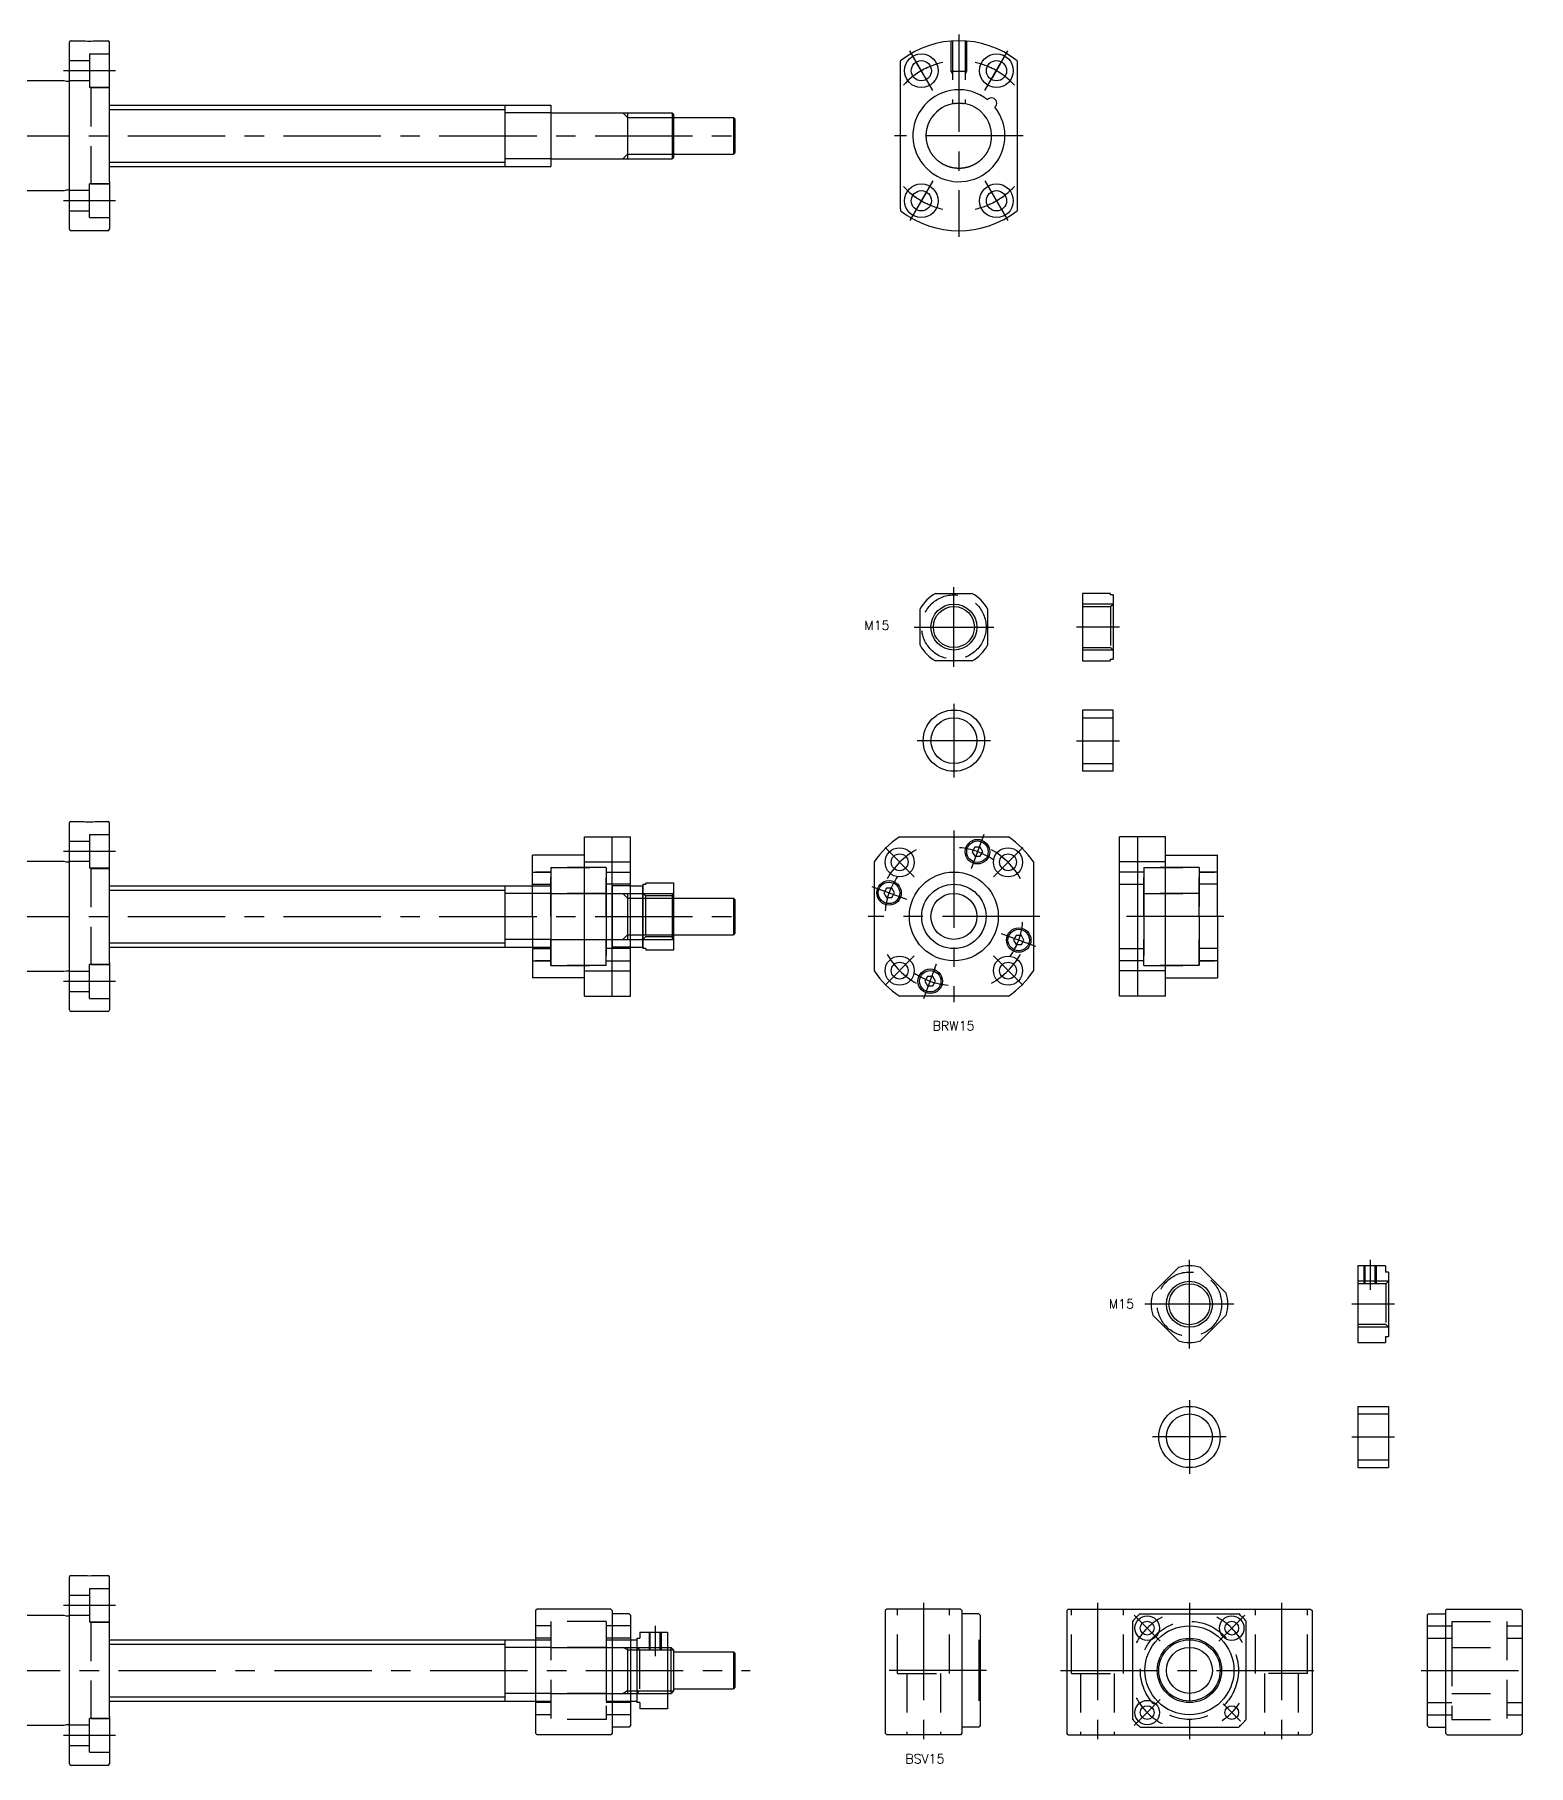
# Model space of a CAD drawing. Extents: x -105 to 834, y -45 to 534.
# Drawn here: x 346 to 834, y -31 to 534 of the extents above; entities that cross this region are included whole.
import ezdxf

# ---------------------------------------------------------------- set-up
doc = ezdxf.new("R2010")
doc.units = 0
doc.linetypes.add('CENTER', pattern=[50.8, 31.75, -6.35, 6.35, -6.35])
doc.linetypes.add('DASHED', pattern=[19.05, 12.7, -6.35])
doc.layers.get('0').update_dxf_attribs({"linetype": 'CONTINUOUS'})
doc.layers.add('CENTER', color=1, linetype='CENTER')
doc.styles.get("Standard").update_dxf_attribs({"font": 'txt.shx', "height": 3, "bigfont": 'bigfont.shx'})

# ---------------------------------------------------------------- blocks, each defined once
blk = doc.blocks.new('*U13')
at = {"color": 7, "linetype": 'CONTINUOUS'}
blk.add_text('BRW15', height=3, dxfattribs=at).set_placement((639.38, 208.85))
blk = doc.blocks.new('*U14')
at = {"color": 7, "linetype": 'CONTINUOUS'}
blk.add_text('M15', height=3, dxfattribs=at).set_placement((617.05, 339.52))
blk = doc.blocks.new('*U15')
at = {"color": 7, "linetype": 'CONTINUOUS'}
blk.add_text('M15', height=3, dxfattribs=at).set_placement((696.81, 118.1))
blk = doc.blocks.new('*U16')
at = {"color": 7, "linetype": 'CONTINUOUS'}
blk.add_text('BSV15', height=3, dxfattribs=at).set_placement((630.47, -30.35))

msp = doc.modelspace()

# ---------------------------------------------------------------- linework, layer by layer
at = {"color": 7, "linetype": 'CONTINUOUS'}
for p, q in [((357.88, 520.37), (357.88, 531.26)), ((358.38, 531.76), (361.88, 531.76)), ((366.88, 531.76), (370.38, 531.76)), ((370.88, 485.76), (370.88, 531.26)), ((628.93, 524.62), (628.93, 525.25)), ((666.93, 525.25), (666.93, 524.62)), ((357.88, 482.96), (357.88, 520.37)), ((628.93, 476.9), (628.93, 524.62)), ((666.93, 524.62), (666.93, 476.9)), ((312.68, 518.76), (355.98, 518.76)), ((355.98, 518.76), (356.73, 518.56)), ((356.73, 518.56), (357.88, 518.56)), ((370.88, 510.76), (499.88, 510.76)), ((499.88, 510.76), (514.88, 510.76)), ((499.88, 510.76), (499.88, 490.76)), ((514.88, 510.76), (514.88, 490.76)), ((514.88, 508.26), (500.08, 508.26)), ((514.88, 508.26), (554.38, 508.26)), ((539.88, 508.26), (539.88, 493.26)), ((554.38, 508.26), (554.38, 493.26)), ((554.38, 508.26), (554.88, 507.76)), ((554.88, 507.76), (554.88, 493.76)), ((554.88, 506.76), (574.38, 506.76)), ((574.38, 506.76), (574.38, 494.76)), ((574.38, 506.76), (574.88, 506.26)), ((574.88, 506.26), (574.88, 495.26)), ((514.88, 493.26), (500.08, 493.26)), ((514.88, 493.26), (554.38, 493.26)), ((543.63, 494.76), (543.63, 494.76)), ((547.38, 494.76), (547.38, 494.76)), ((554.88, 493.76), (554.38, 493.26)), ((554.88, 494.76), (574.38, 494.76)), ((574.88, 495.26), (574.38, 494.76)), ((370.88, 490.76), (499.88, 490.76)), ((370.88, 485.76), (370.88, 470.26)), ((499.88, 490.76), (514.88, 490.76)), ((355.98, 482.76), (312.68, 482.76)), ((356.73, 482.96), (355.98, 482.76)), ((357.88, 482.96), (356.73, 482.96)), ((357.88, 470.26), (357.88, 482.96)), ((628.93, 476.9), (628.93, 476.26)), ((666.93, 476.9), (666.93, 476.26)), ((370.38, 469.76), (358.38, 469.76)), ((640.35, 351.44), (652.22, 351.44)), ((697.29, 351.44), (688.29, 351.44)), ((688.29, 351.44), (688.29, 329.44)), ((697.29, 351.44), (697.29, 350.94)), ((698.29, 350.94), (697.29, 350.94)), ((698.29, 350.94), (698.29, 329.94)), ((635.29, 334.5), (635.29, 346.37)), ((657.29, 346.37), (657.29, 334.5)), ((652.22, 329.44), (640.35, 329.44)), ((646.29, 329.44), (646.29, 329.44)), ((649.26, 329.44), (649.26, 329.44)), ((688.29, 329.44), (697.29, 329.44)), ((697.29, 329.94), (697.29, 329.44)), ((697.29, 329.94), (698.29, 329.94)), ((688.29, 313.37), (688.29, 293.37)), ((698.29, 313.37), (688.29, 313.37)), ((698.29, 293.37), (698.29, 313.37)), ((698.29, 293.37), (688.29, 293.37)), ((358.38, 277.01), (361.88, 277.01)), ((366.88, 277.01), (370.38, 277.01)), ((357.88, 265.62), (357.88, 276.51)), ((370.88, 231.01), (370.88, 276.51)), ((525.88, 220.01), (525.88, 272.01)), ((525.88, 272.01), (540.88, 272.01)), ((534.88, 220.01), (534.88, 272.01)), ((540.88, 220.01), (540.88, 272.01)), ((628.5, 272.01), (664.07, 272.01)), ((700.29, 220.01), (700.29, 272.01)), ((715.29, 272.01), (700.29, 272.01)), ((706.29, 220.01), (706.29, 272.01)), ((715.29, 220.01), (715.29, 272.01)), ((357.88, 228.21), (357.88, 265.62)), ((508.88, 246.01), (508.88, 266.01)), ((525.88, 266.01), (508.88, 266.01)), ((715.29, 266.01), (732.29, 266.01)), ((732.29, 246.01), (732.29, 266.01)), ((312.68, 264.01), (355.98, 264.01)), ((355.98, 264.01), (356.73, 263.81)), ((356.73, 263.81), (357.88, 263.81)), ((525.88, 263.79), (540.88, 263.79)), ((620.29, 263.79), (620.29, 228.23)), ((672.29, 263.79), (672.29, 228.23)), ((715.29, 263.79), (700.29, 263.79)), ((370.88, 256.01), (499.88, 256.01)), ((499.88, 256.01), (499.88, 236.01)), ((499.88, 256.01), (508.88, 256.01)), ((508.88, 256.01), (514.88, 256.01)), ((514.88, 256.01), (514.88, 236.01)), ((534.88, 256.01), (534.88, 236.01)), ((540.88, 256.01), (534.88, 256.01)), ((540.88, 256.01), (544.88, 256.01)), ((544.88, 256.51), (544.88, 235.51)), ((544.88, 256.51), (545.88, 256.51)), ((544.88, 236.01), (544.88, 256.01)), ((545.88, 257.01), (554.88, 257.01)), ((545.88, 257.01), (545.88, 256.51)), ((554.88, 257.01), (554.88, 235.01)), ((514.88, 253.51), (500.08, 253.51)), ((514.88, 253.51), (554.38, 253.51)), ((539.88, 253.51), (539.88, 238.51)), ((554.88, 252.7), (545.75, 252.7)), ((554.38, 253.51), (554.38, 238.51)), ((554.38, 253.51), (554.88, 253.01)), ((554.88, 253.01), (554.88, 239.01)), ((554.88, 252.01), (574.38, 252.01)), ((574.38, 252.01), (574.38, 240.01)), ((574.38, 252.01), (574.88, 251.51)), ((574.88, 251.51), (574.88, 240.51)), ((508.88, 246.01), (508.88, 226.01)), ((732.29, 246.01), (732.29, 226.01)), ((514.88, 238.51), (500.08, 238.51)), ((514.88, 238.51), (554.38, 238.51)), ((543.63, 240.01), (543.63, 240.01)), ((554.88, 239.32), (545.75, 239.32)), ((547.38, 240.01), (547.38, 240.01)), ((554.88, 239.01), (554.38, 238.51)), ((554.88, 240.01), (574.38, 240.01)), ((574.88, 240.51), (574.38, 240.01)), ((370.88, 236.01), (499.88, 236.01)), ((499.88, 236.01), (508.88, 236.01)), ((508.88, 236.01), (514.88, 236.01)), ((540.88, 236.01), (534.88, 236.01)), ((540.88, 236.01), (544.88, 236.01)), ((545.88, 235.51), (544.88, 235.51)), ((545.88, 235.51), (545.88, 235.01)), ((554.88, 235.01), (545.88, 235.01)), ((355.98, 228.01), (312.68, 228.01)), ((356.73, 228.21), (355.98, 228.01)), ((357.88, 228.21), (356.73, 228.21)), ((357.88, 215.51), (357.88, 228.21)), ((370.88, 231.01), (370.88, 215.51)), ((525.88, 226.01), (508.88, 226.01)), ((525.88, 228.23), (540.88, 228.23)), ((715.29, 228.23), (700.29, 228.23)), ((715.29, 226.01), (732.29, 226.01)), ((370.38, 215.01), (358.38, 215.01)), ((525.88, 220.01), (540.88, 220.01)), ((664.07, 220.01), (628.5, 220.01)), ((715.29, 220.01), (700.29, 220.01)), ((719.54, 131.47), (711.15, 123.07)), ((735.1, 123.07), (726.7, 131.47)), ((778.04, 131.99), (778.04, 106.99)), ((787.04, 131.99), (778.04, 131.99)), ((787.04, 131.99), (787.04, 129.99)), ((788.04, 129.99), (787.04, 129.99)), ((788.04, 129.99), (788.04, 108.99)), ((711.15, 115.91), (719.54, 107.52)), ((726.7, 107.52), (735.1, 115.91)), ((728.8, 109.62), (728.8, 109.62)), ((730.9, 111.72), (730.9, 111.72)), ((787.04, 108.99), (788.04, 108.99)), ((787.04, 108.99), (787.04, 106.99)), ((778.04, 106.99), (787.04, 106.99)), ((778.04, 86.16), (778.04, 66.16)), ((778.04, 86.16), (788.04, 86.16)), ((788.04, 86.16), (788.04, 66.16)), ((778.04, 66.16), (788.04, 66.16)), ((357.88, 19.61), (357.88, 30.5)), ((358.38, 31), (361.88, 31)), ((366.88, 31), (370.38, 31)), ((370.88, -15), (370.88, 30.5)), ((312.68, 18), (355.98, 18)), ((355.98, 18), (356.73, 17.8)), ((356.73, 17.8), (357.88, 17.8)), ((357.88, -17.8), (357.88, 19.61)), ((510.38, 20), (509.88, 19.5)), ((509.88, 19.5), (509.88, -20.5)), ((534.38, 20), (510.38, 20)), ((534.38, 20), (534.88, 19.5)), ((534.88, 19.5), (534.88, -20.5)), ((540.38, 18.5), (534.88, 18.5)), ((540.38, 18.5), (540.88, 18)), ((540.88, 18), (540.88, -18)), ((624.4, 20), (623.9, 19.5)), ((623.9, 19.5), (623.9, -20.5)), ((648.4, 20), (624.4, 20)), ((648.4, 20), (648.9, 19.5)), ((648.9, 19.5), (648.9, -20.5)), ((654.4, 18.5), (648.9, 18.5)), ((654.4, 18.5), (654.9, 18)), ((654.9, 18), (654.9, -18)), ((683.62, 20), (683.12, 19.5)), ((683.12, 19.5), (683.12, -20.5)), ((683.62, 20), (762.62, 20)), ((707.06, 18.5), (739.19, 18.5)), ((762.62, 20), (763.12, 19.5)), ((763.12, 19.5), (763.12, -20.5)), ((801.15, 18.5), (800.65, 18)), ((800.65, 18), (800.65, -18)), ((801.15, 18.5), (806.65, 18.5)), ((807.15, 20), (806.65, 19.5)), ((806.65, 19.5), (806.65, -20.5)), ((807.15, 20), (831.15, 20)), ((831.15, 20), (831.65, 19.5)), ((831.65, 19.5), (831.65, -20.5)), ((543.88, 12.5), (552.88, 12.5)), ((543.88, 12.5), (543.88, 10.5)), ((552.88, 12.5), (552.88, -12.5)), ((704.62, -16.06), (704.62, 16.06)), ((741.62, -16.06), (741.62, 16.06)), ((370.88, 10), (499.88, 10)), ((499.88, 10), (509.88, 10)), ((499.88, 10), (499.88, -10)), ((514.88, 7.5), (500.08, 7.5)), ((509.88, 10), (514.88, 10)), ((514.88, 7.5), (552.88, 7.5)), ((532.88, 10), (532.88, -10)), ((532.88, 10), (540.88, 10)), ((539.88, 7.5), (539.88, -7.5)), ((540.88, 10), (542.88, 10)), ((542.88, 10.5), (542.88, -10.5)), ((542.88, 10.5), (543.88, 10.5)), ((542.88, 10), (542.88, -10)), ((552.88, 7.5), (554.07, 7.5)), ((554.88, 6.69), (554.07, 7.5)), ((554.07, -7.5), (554.07, 7.5)), ((554.88, 6.69), (554.88, -6.69)), ((554.88, 6), (574.38, 6)), ((574.38, 6), (574.38, -6)), ((574.38, 6), (574.88, 5.5)), ((654.45, 10.02), (654.45, -9.98)), ((574.88, 5.5), (574.88, -5.5)), ((574.88, -5.5), (574.38, -6)), ((370.88, -10), (499.88, -10)), ((499.88, -10), (509.88, -10)), ((514.88, -7.5), (500.08, -7.5)), ((509.88, -10), (514.88, -10)), ((514.88, -7.5), (552.88, -7.5)), ((532.88, -10), (540.88, -10)), ((540.88, -10), (542.88, -10)), ((543.88, -10.5), (542.88, -10.5)), ((543.88, -10.5), (543.88, -12.5)), ((552.88, -7.5), (554.07, -7.5)), ((554.88, -6.69), (554.07, -7.5)), ((554.88, -6), (574.38, -6)), ((370.88, -15), (370.88, -30.5)), ((552.88, -12.5), (543.88, -12.5)), ((355.98, -18), (312.68, -18)), ((356.73, -17.8), (355.98, -18)), ((357.88, -17.8), (356.73, -17.8)), ((357.88, -30.5), (357.88, -17.8)), ((509.88, -20.5), (510.38, -21)), ((534.38, -21), (510.38, -21)), ((534.88, -20.5), (534.38, -21)), ((540.38, -18.5), (534.88, -18.5)), ((540.88, -18), (540.38, -18.5)), ((623.9, -20.5), (624.4, -21)), ((648.4, -21), (624.4, -21)), ((648.9, -20.5), (648.4, -21)), ((654.4, -18.5), (648.9, -18.5)), ((654.9, -18), (654.4, -18.5)), ((683.62, -21), (683.12, -20.5)), ((683.62, -21), (762.62, -21)), ((707.06, -18.5), (739.19, -18.5)), ((763.12, -20.5), (762.62, -21)), ((800.65, -18), (801.15, -18.5)), ((801.15, -18.5), (806.65, -18.5)), ((806.65, -20.5), (807.15, -21)), ((807.15, -21), (831.15, -21)), ((831.65, -20.5), (831.15, -21)), ((370.38, -31), (358.38, -31))]:
    msp.add_line(p, q, dxfattribs=at)
at = {"color": 3, "linetype": 'DASHED'}
for p, q in [((645.43, 521.76), (645.43, 531.66)), ((645.87, 531.69), (645.87, 511.21)), ((650, 531.69), (650, 511.21)), ((650.43, 531.66), (650.43, 521.76)), ((357.88, 525.28), (364.38, 525.28)), ((364.38, 527.48), (370.88, 527.48)), ((364.38, 527.48), (364.38, 516.48)), ((650.43, 521.76), (645.43, 521.76)), ((645.43, 521.76), (645.87, 521.01)), ((650.43, 521.76), (650, 521.01)), ((364.38, 518.68), (357.88, 518.68)), ((370.88, 516.48), (364.38, 516.48)), ((364.88, 516.46), (370.88, 516.46)), ((364.88, 516.46), (364.88, 485.06)), ((364.38, 482.84), (357.88, 482.84)), ((364.38, 474.04), (364.38, 485.04)), ((370.88, 485.04), (364.38, 485.04)), ((364.88, 485.06), (370.88, 485.06)), ((357.88, 476.24), (364.38, 476.24)), ((364.38, 474.04), (370.88, 474.04)), ((698.29, 347.94), (688.29, 347.94)), ((688.29, 347.12), (697.42, 347.12)), ((697.42, 347.12), (698.29, 347.94)), ((697.42, 347.12), (697.42, 333.75)), ((688.29, 333.75), (697.42, 333.75)), ((697.42, 333.75), (698.29, 332.94)), ((698.29, 332.94), (688.29, 332.94)), ((688.29, 310.87), (698.29, 310.87)), ((688.29, 295.87), (698.29, 295.87)), ((364.38, 272.73), (364.38, 261.73)), ((364.38, 272.73), (370.88, 272.73)), ((357.88, 270.53), (364.38, 270.53)), ((364.38, 263.93), (357.88, 263.93)), ((370.88, 261.73), (364.38, 261.73)), ((364.88, 261.71), (364.88, 230.31)), ((364.88, 261.71), (370.88, 261.71)), ((508.88, 260.51), (514.88, 260.51)), ((514.88, 260.51), (509.88, 260.51)), ((514.88, 260.51), (509.88, 260.51)), ((514.88, 260.51), (509.88, 260.51)), ((514.88, 262.01), (514.88, 230.01)), ((514.88, 262.01), (532.88, 262.01)), ((532.88, 262.01), (514.88, 262.01)), ((514.88, 246.01), (514.88, 262.01)), ((514.88, 262.01), (514.88, 253.51)), ((532.88, 246.01), (532.88, 262.01)), ((532.88, 262.01), (532.88, 253.51)), ((532.88, 260.51), (540.88, 260.51)), ((532.88, 260.51), (537.88, 260.51)), ((532.88, 260.51), (537.88, 260.51)), ((532.88, 260.51), (537.88, 260.51)), ((708.29, 260.51), (700.29, 260.51)), ((708.29, 260.51), (703.29, 260.51)), ((708.29, 260.51), (703.29, 260.51)), ((708.29, 260.51), (703.29, 260.51)), ((708.29, 246.01), (708.29, 262.01)), ((708.29, 262.01), (708.29, 253.51)), ((726.29, 262.01), (708.29, 262.01)), ((708.29, 262.01), (726.29, 262.01)), ((726.29, 246.01), (726.29, 262.01)), ((726.29, 262.01), (726.29, 230.01)), ((726.29, 262.01), (726.29, 253.51)), ((732.29, 260.51), (726.29, 260.51)), ((726.29, 260.51), (731.29, 260.51)), ((726.29, 260.51), (731.29, 260.51)), ((726.29, 260.51), (731.29, 260.51)), ((508.88, 256.51), (514.88, 256.51)), ((540.88, 256.51), (532.88, 256.51)), ((700.29, 256.51), (708.29, 256.51)), ((732.29, 256.51), (726.29, 256.51)), ((514.88, 253.51), (532.88, 253.51)), ((532.88, 253.51), (514.88, 253.51)), ((532.88, 253.51), (532.88, 238.51)), ((534.88, 253.51), (544.88, 253.51)), ((544.88, 253.51), (554.88, 253.51)), ((545.75, 252.7), (544.88, 253.51)), ((545.75, 252.7), (545.75, 239.32)), ((726.29, 253.51), (708.29, 253.51)), ((708.29, 253.51), (726.29, 253.51)), ((708.29, 253.51), (708.29, 238.51)), ((514.88, 246.01), (514.88, 230.01)), ((532.88, 246.01), (532.88, 230.01)), ((708.29, 246.01), (708.29, 230.01)), ((726.29, 246.01), (726.29, 230.01)), ((514.88, 230.01), (514.88, 238.51)), ((532.88, 230.01), (532.88, 238.51)), ((534.88, 238.51), (544.88, 238.51)), ((545.75, 239.32), (544.88, 238.51)), ((544.88, 238.51), (554.88, 238.51)), ((708.29, 230.01), (708.29, 238.51)), ((726.29, 230.01), (726.29, 238.51)), ((508.88, 235.51), (514.88, 235.51)), ((540.88, 235.51), (532.88, 235.51)), ((700.29, 235.51), (708.29, 235.51)), ((732.29, 235.51), (726.29, 235.51)), ((364.38, 228.09), (357.88, 228.09)), ((364.38, 219.29), (364.38, 230.29)), ((370.88, 230.29), (364.38, 230.29)), ((364.88, 230.31), (370.88, 230.31)), ((508.88, 231.51), (514.88, 231.51)), ((514.88, 231.51), (509.88, 231.51)), ((514.88, 230.01), (532.88, 230.01)), ((532.88, 230.01), (514.88, 230.01)), ((532.88, 231.51), (540.88, 231.51)), ((532.88, 231.51), (537.88, 231.51)), ((708.29, 231.51), (700.29, 231.51)), ((708.29, 231.51), (703.29, 231.51)), ((726.29, 230.01), (708.29, 230.01)), ((708.29, 230.01), (726.29, 230.01)), ((732.29, 231.51), (726.29, 231.51)), ((726.29, 231.51), (731.29, 231.51)), ((357.88, 221.49), (364.38, 221.49)), ((364.38, 219.29), (370.88, 219.29)), ((780.04, 131.99), (780.04, 126.18)), ((780.42, 126.18), (780.42, 131.99)), ((783.66, 126.18), (783.66, 131.99)), ((784.04, 131.99), (784.04, 126.18)), ((788.04, 126.99), (778.04, 126.99)), ((787.17, 126.18), (778.04, 126.18)), ((787.17, 126.18), (788.04, 126.99)), ((787.17, 126.18), (787.17, 112.81)), ((787.17, 112.81), (778.04, 112.81)), ((788.04, 111.99), (778.04, 111.99)), ((788.04, 111.99), (787.17, 112.81)), ((778.04, 83.66), (788.04, 83.66)), ((778.04, 68.66), (788.04, 68.66)), ((357.88, 24.52), (364.38, 24.52)), ((364.38, 26.72), (364.38, 15.72)), ((364.38, 26.72), (370.88, 26.72)), ((364.38, 17.92), (357.88, 17.92)), ((627.9, -1), (627.9, 20)), ((644.9, -1), (644.9, 20)), ((684.62, -1), (684.62, 20)), ((701.62, -1), (701.62, 20)), ((744.62, -1), (744.62, 20)), ((761.62, -1), (761.62, 20)), ((370.88, 15.72), (364.38, 15.72)), ((364.88, 15.7), (364.88, -15.7)), ((364.88, 15.7), (370.88, 15.7)), ((514.88, 14.5), (509.88, 14.5)), ((532.88, 16), (514.88, 16)), ((514.88, 16), (514.88, -16)), ((514.88, 16), (514.88, -16)), ((532.88, 16), (532.88, 7.5)), ((540.88, 14.5), (532.88, 14.5)), ((546.88, 12.5), (546.88, 6.69)), ((547.26, 6.69), (547.26, 12.5)), ((550.51, 6.69), (550.51, 12.5)), ((550.88, 12.5), (550.88, 6.69)), ((800.65, 14.5), (808.65, 14.5)), ((808.65, 16), (808.65, 7.5)), ((808.65, 16), (826.65, 16)), ((826.65, 16), (826.65, -16)), ((826.65, 16), (826.65, -16)), ((826.65, 14.5), (831.65, 14.5)), ((514.88, 10.5), (509.88, 10.5)), ((532.88, 7.5), (514.88, 7.5)), ((540.88, 10.5), (532.88, 10.5)), ((532.88, 7.5), (532.88, -16)), ((532.88, 7.5), (542.88, 7.5)), ((542.88, 7.5), (552.88, 7.5)), ((543.75, 6.69), (542.88, 7.5)), ((543.75, 6.69), (543.75, -6.69)), ((543.75, 6.69), (552.88, 6.69)), ((800.65, 10.5), (808.65, 10.5)), ((808.65, 7.5), (808.65, -16)), ((808.65, 7.5), (826.65, 7.5)), ((826.65, 10.5), (831.65, 10.5)), ((627.9, -1), (644.9, -1)), ((630.9, -1), (630.9, -21)), ((641.9, -1), (641.9, -21)), ((684.62, -1), (701.62, -1)), ((687.62, -1), (687.62, -21)), ((698.62, -1), (698.62, -21)), ((761.62, -1), (744.62, -1)), ((747.62, -1), (747.62, -21)), ((758.62, -1), (758.62, -21)), ((514.88, -10.5), (509.88, -10.5)), ((532.88, -7.5), (514.88, -7.5)), ((532.88, -7.5), (542.88, -7.5)), ((540.88, -10.5), (532.88, -10.5)), ((542.88, -7.5), (543.75, -6.69)), ((542.88, -7.5), (552.88, -7.5)), ((543.75, -6.69), (552.88, -6.69)), ((800.65, -10.5), (808.65, -10.5)), ((808.65, -7.5), (826.65, -7.5)), ((826.65, -10.5), (831.65, -10.5)), ((364.38, -26.72), (364.38, -15.72)), ((370.88, -15.72), (364.38, -15.72)), ((364.88, -15.7), (370.88, -15.7)), ((514.88, -14.5), (509.88, -14.5)), ((532.88, -16), (514.88, -16)), ((540.88, -14.5), (532.88, -14.5)), ((800.65, -14.5), (808.65, -14.5)), ((808.65, -16), (826.65, -16)), ((826.65, -14.5), (831.65, -14.5)), ((364.38, -17.92), (357.88, -17.92)), ((516.88, -20.99), (516.88, -21)), ((527.88, -20.99), (527.88, -21)), ((630.9, -20.99), (630.9, -21)), ((641.9, -20.99), (641.9, -21)), ((813.65, -20.99), (813.65, -21)), ((824.65, -20.99), (824.65, -21)), ((357.88, -24.52), (364.38, -24.52)), ((364.38, -26.72), (370.88, -26.72))]:
    msp.add_line(p, q, dxfattribs=at)
at = {"color": 3, "linetype": 'CONTINUOUS'}
for p, q in [((370.88, 509.36), (499.88, 509.36)), ((538.38, 508.26), (539.88, 506.76)), ((539.88, 506.76), (554.88, 506.76)), ((370.88, 492.16), (499.88, 492.16)), ((538.38, 493.26), (539.88, 494.76)), ((539.88, 494.76), (554.88, 494.76)), ((370.88, 254.61), (499.88, 254.61)), ((538.38, 253.51), (539.88, 252.01)), ((539.88, 252.01), (554.88, 252.01)), ((370.88, 237.41), (499.88, 237.41)), ((538.38, 238.51), (539.88, 240.01)), ((539.88, 240.01), (554.88, 240.01)), ((370.88, 8.6), (499.88, 8.6)), ((539.88, 6.69), (538.48, 7.5)), ((539.88, 6.69), (552.88, 6.69)), ((552.88, 6.69), (554.88, 6.69)), ((370.88, -8.6), (499.88, -8.6)), ((539.88, -6.69), (538.48, -7.5)), ((539.88, -6.69), (552.88, -6.69)), ((552.88, -6.69), (554.88, -6.69))]:
    msp.add_line(p, q, dxfattribs=at)
at = {"color": 7, "linetype": 'CONTINUOUS'}
for points in [[(653.12, 268.65), (652.25, 267.15), (653.12, 265.65), (654.85, 265.65), (655.71, 267.15), (654.85, 268.65)], [(624.28, 255.21), (623.41, 253.71), (624.28, 252.21), (626.01, 252.21), (626.88, 253.71), (626.01, 255.21)], [(666.56, 239.82), (665.7, 238.32), (666.56, 236.82), (668.3, 236.82), (669.16, 238.32), (668.3, 239.82)], [(637.73, 226.37), (636.86, 224.87), (637.73, 223.37), (639.46, 223.37), (640.32, 224.87), (639.46, 226.37)]]:
    msp.add_lwpolyline(points, close=True, dxfattribs=at)
at = {"color": 7}
for points in [[(646.32, 511.29, 0), (646.32, 511.29, 0), (646.32, 511.29, 0), (646.33, 511.29, 0), (646.33, 511.29, 0), (646.33, 511.29, 0), (646.33, 511.29, 0), (646.34, 511.29, 0), (646.34, 511.29, 0), (646.34, 511.29, 0), (646.34, 511.29, 0), (646.34, 511.29, 0), (646.35, 511.29, 0), (646.35, 511.29, 0), (646.35, 511.29, 0), (646.35, 511.29, 0), (646.35, 511.29, 0), (646.36, 511.29, 0), (646.36, 511.29, 0), (646.36, 511.29, 0), (646.36, 511.29, 0), (646.37, 511.29, 0), (646.37, 511.29, 0), (646.37, 511.29, 0), (646.37, 511.29, 0), (646.37, 511.29, 0), (646.38, 511.3, 0), (646.38, 511.3, 0), (646.38, 511.3, 0), (646.38, 511.3, 0), (646.38, 511.3, 0), (646.39, 511.3, 0), (646.39, 511.3, 0), (646.39, 511.3, 0), (646.39, 511.3, 0), (646.39, 511.3, 0), (646.4, 511.3, 0), (646.4, 511.3, 0), (646.4, 511.3, 0), (646.4, 511.3, 0), (646.41, 511.3, 0), (646.41, 511.3, 0), (646.41, 511.3, 0), (646.41, 511.3, 0), (646.41, 511.3, 0), (646.42, 511.3, 0), (646.42, 511.3, 0), (646.42, 511.3, 0), (646.42, 511.3, 0), (646.42, 511.3, 0), (646.43, 511.3, 0), (646.43, 511.3, 0), (646.43, 511.3, 0), (646.43, 511.3, 0), (646.44, 511.3, 0), (646.44, 511.3, 0), (646.44, 511.3, 0), (646.44, 511.3, 0), (646.44, 511.3, 0), (646.45, 511.31, 0), (646.45, 511.31, 0), (646.45, 511.31, 0), (646.45, 511.31, 0), (646.46, 511.31, 0), (646.46, 511.31, 0), (646.46, 511.31, 0), (646.46, 511.31, 0), (646.46, 511.31, 0), (646.47, 511.31, 0), (646.47, 511.31, 0), (646.47, 511.31, 0), (646.47, 511.31, 0), (646.47, 511.31, 0), (646.48, 511.31, 0), (646.48, 511.31, 0), (646.48, 511.31, 0), (646.48, 511.31, 0), (646.49, 511.31, 0), (646.49, 511.31, 0), (646.49, 511.31, 0), (646.49, 511.31, 0), (646.49, 511.31, 0), (646.5, 511.31, 0), (646.5, 511.31, 0), (646.5, 511.31, 0), (646.5, 511.31, 0), (646.5, 511.31, 0), (646.51, 511.31, 0), (646.51, 511.31, 0), (646.51, 511.31, 0), (646.51, 511.31, 0), (646.51, 511.31, 0), (646.52, 511.31, 0), (646.52, 511.31, 0), (646.52, 511.31, 0), (646.52, 511.31, 0)], [(646.43, 511.3, 0), (646.43, 511.3, 0), (646.43, 511.3, 0), (646.43, 511.3, 0), (646.43, 511.3, 0), (646.43, 511.3, 0), (646.43, 511.3, 0), (646.43, 511.3, 0), (646.43, 511.3, 0), (646.43, 511.3, 0), (646.43, 511.3, 0), (646.43, 511.3, 0), (646.43, 511.3, 0), (646.43, 511.3, 0), (646.43, 511.3, 0), (646.43, 511.3, 0), (646.43, 511.3, 0), (646.43, 511.3, 0), (646.43, 511.3, 0), (646.43, 511.3, 0), (646.43, 511.3, 0), (646.43, 511.3, 0), (646.43, 511.3, 0), (646.43, 511.3, 0), (646.43, 511.3, 0), (646.43, 511.3, 0), (646.43, 511.3, 0), (646.43, 511.3, 0), (646.43, 511.3, 0), (646.43, 511.3, 0), (646.43, 511.3, 0), (646.43, 511.3, 0), (646.43, 511.3, 0), (646.43, 511.3, 0), (646.43, 511.3, 0), (646.43, 511.3, 0), (646.43, 511.3, 0), (646.43, 511.3, 0), (646.43, 511.3, 0), (646.43, 511.3, 0), (646.43, 511.3, 0), (646.43, 511.3, 0), (646.43, 511.3, 0), (646.43, 511.3, 0), (646.43, 511.3, 0), (646.43, 511.3, 0), (646.44, 511.3, 0), (646.44, 511.3, 0), (646.44, 511.3, 0), (646.44, 511.3, 0), (646.44, 511.3, 0), (646.44, 511.3, 0), (646.44, 511.3, 0), (646.44, 511.3, 0), (646.44, 511.3, 0), (646.44, 511.3, 0), (646.44, 511.3, 0), (646.44, 511.3, 0), (646.44, 511.3, 0), (646.44, 511.3, 0), (646.44, 511.3, 0), (646.44, 511.3, 0), (646.44, 511.3, 0), (646.44, 511.3, 0), (646.44, 511.3, 0), (646.44, 511.3, 0), (646.44, 511.3, 0), (646.44, 511.3, 0), (646.44, 511.3, 0), (646.44, 511.3, 0), (646.44, 511.3, 0), (646.44, 511.3, 0), (646.44, 511.3, 0), (646.44, 511.3, 0), (646.44, 511.3, 0), (646.44, 511.3, 0), (646.44, 511.3, 0), (646.44, 511.3, 0), (646.44, 511.3, 0), (646.44, 511.3, 0), (646.44, 511.3, 0), (646.44, 511.3, 0), (646.44, 511.3, 0), (646.44, 511.3, 0), (646.44, 511.3, 0), (646.44, 511.3, 0), (646.44, 511.3, 0), (646.44, 511.3, 0), (646.44, 511.3, 0), (646.44, 511.3, 0), (646.44, 511.3, 0), (646.44, 511.3, 0), (646.44, 511.3, 0), (646.44, 511.3, 0), (646.44, 511.3, 0), (646.44, 511.3, 0), (646.44, 511.3, 0), (646.44, 511.3, 0), (646.44, 511.3, 0), (646.44, 511.3, 0), (646.44, 511.3, 0), (646.44, 511.3, 0), (646.44, 511.3, 0), (646.44, 511.3, 0), (646.44, 511.3, 0), (646.44, 511.3, 0), (646.44, 511.3, 0), (646.44, 511.3, 0), (646.44, 511.3, 0), (646.44, 511.3, 0), (646.44, 511.3, 0), (646.44, 511.3, 0), (646.44, 511.3, 0), (646.44, 511.3, 0), (646.44, 511.3, 0), (646.44, 511.3, 0), (646.44, 511.3, 0), (646.44, 511.3, 0), (646.44, 511.3, 0), (646.44, 511.3, 0), (646.44, 511.3, 0), (646.44, 511.3, 0), (646.44, 511.3, 0), (646.44, 511.3, 0), (646.44, 511.3, 0), (646.44, 511.3, 0), (646.44, 511.3, 0), (646.44, 511.3, 0)], [(646.52, 511.31, 0), (646.55, 511.32, 0), (646.58, 511.32, 0), (646.61, 511.33, 0), (646.64, 511.33, 0), (646.67, 511.33, 0), (646.71, 511.34, 0), (646.74, 511.34, 0), (646.76, 511.35, 0), (646.79, 511.35, 0), (646.83, 511.35, 0), (646.86, 511.35, 0), (646.89, 511.36, 0), (646.92, 511.36, 0), (646.95, 511.36, 0), (646.98, 511.37, 0), (647.01, 511.37, 0), (647.04, 511.37, 0), (647.07, 511.37, 0), (647.1, 511.38, 0), (647.13, 511.38, 0), (647.16, 511.38, 0), (647.19, 511.38, 0), (647.22, 511.38, 0), (647.25, 511.39, 0), (647.28, 511.39, 0), (647.31, 511.39, 0), (647.34, 511.39, 0), (647.37, 511.39, 0), (647.4, 511.4, 0), (647.43, 511.4, 0), (647.46, 511.4, 0), (647.49, 511.4, 0), (647.52, 511.4, 0), (647.55, 511.4, 0), (647.58, 511.4, 0), (647.61, 511.4, 0), (647.64, 511.4, 0), (647.67, 511.41, 0), (647.7, 511.41, 0), (647.73, 511.41, 0), (647.76, 511.41, 0), (647.79, 511.41, 0), (647.82, 511.41, 0), (647.85, 511.41, 0), (647.88, 511.41, 0), (647.91, 511.41, 0), (647.94, 511.41, 0), (647.97, 511.41, 0), (648, 511.41, 0), (648.03, 511.41, 0), (648.06, 511.41, 0), (648.09, 511.41, 0), (648.12, 511.41, 0), (648.14, 511.41, 0), (648.17, 511.41, 0), (648.21, 511.41, 0), (648.24, 511.4, 0), (648.26, 511.4, 0), (648.29, 511.4, 0), (648.32, 511.4, 0), (648.35, 511.4, 0), (648.38, 511.4, 0), (648.41, 511.4, 0), (648.44, 511.4, 0), (648.47, 511.4, 0), (648.5, 511.39, 0), (648.53, 511.39, 0), (648.56, 511.39, 0), (648.59, 511.39, 0), (648.62, 511.39, 0), (648.65, 511.38, 0), (648.68, 511.38, 0), (648.71, 511.38, 0), (648.74, 511.38, 0), (648.76, 511.38, 0), (648.79, 511.37, 0), (648.82, 511.37, 0), (648.85, 511.37, 0), (648.88, 511.37, 0), (648.91, 511.36, 0), (648.94, 511.36, 0), (648.97, 511.36, 0), (649, 511.36, 0), (649.03, 511.35, 0), (649.06, 511.35, 0), (649.09, 511.35, 0), (649.12, 511.34, 0), (649.14, 511.34, 0), (649.17, 511.34, 0), (649.2, 511.33, 0), (649.23, 511.33, 0), (649.26, 511.33, 0), (649.29, 511.32, 0), (649.32, 511.32, 0), (649.35, 511.31, 0)], [(649.35, 511.31, 0), (649.35, 511.31, 0), (649.35, 511.31, 0), (649.35, 511.31, 0), (649.35, 511.31, 0), (649.35, 511.31, 0), (649.36, 511.31, 0), (649.36, 511.31, 0), (649.36, 511.31, 0), (649.36, 511.31, 0), (649.36, 511.31, 0), (649.36, 511.31, 0), (649.36, 511.31, 0), (649.37, 511.31, 0), (649.37, 511.31, 0), (649.37, 511.31, 0), (649.37, 511.31, 0), (649.37, 511.31, 0), (649.37, 511.31, 0), (649.38, 511.31, 0), (649.38, 511.31, 0), (649.38, 511.31, 0), (649.38, 511.31, 0), (649.38, 511.31, 0), (649.38, 511.31, 0), (649.38, 511.31, 0), (649.38, 511.31, 0), (649.39, 511.31, 0), (649.39, 511.31, 0), (649.39, 511.31, 0), (649.39, 511.31, 0), (649.39, 511.31, 0), (649.39, 511.31, 0), (649.4, 511.31, 0), (649.4, 511.31, 0), (649.4, 511.31, 0), (649.4, 511.31, 0), (649.4, 511.31, 0), (649.4, 511.31, 0), (649.4, 511.31, 0), (649.41, 511.31, 0), (649.41, 511.31, 0), (649.41, 511.31, 0), (649.41, 511.31, 0), (649.41, 511.31, 0), (649.41, 511.31, 0), (649.42, 511.31, 0), (649.42, 511.31, 0), (649.42, 511.31, 0), (649.42, 511.31, 0), (649.42, 511.31, 0), (649.42, 511.31, 0), (649.42, 511.3, 0), (649.43, 511.3, 0), (649.43, 511.3, 0), (649.43, 511.3, 0), (649.43, 511.3, 0), (649.43, 511.3, 0), (649.43, 511.3, 0), (649.44, 511.3, 0), (649.44, 511.3, 0), (649.44, 511.3, 0), (649.44, 511.3, 0), (649.44, 511.3, 0), (649.44, 511.3, 0), (649.45, 511.3, 0), (649.45, 511.3, 0), (649.45, 511.3, 0), (649.45, 511.3, 0), (649.45, 511.3, 0), (649.45, 511.3, 0), (649.45, 511.3, 0), (649.46, 511.3, 0), (649.46, 511.3, 0), (649.46, 511.3, 0), (649.46, 511.3, 0), (649.46, 511.3, 0), (649.46, 511.3, 0), (649.47, 511.3, 0), (649.47, 511.3, 0), (649.47, 511.3, 0), (649.47, 511.3, 0), (649.47, 511.3, 0), (649.47, 511.3, 0), (649.47, 511.3, 0), (649.48, 511.3, 0), (649.48, 511.3, 0), (649.48, 511.3, 0), (649.48, 511.3, 0), (649.48, 511.3, 0), (649.48, 511.3, 0), (649.49, 511.3, 0), (649.49, 511.3, 0), (649.49, 511.3, 0), (649.49, 511.3, 0), (649.49, 511.3, 0)], [(658.31, 498.36, 0), (658.28, 498.23, 0), (658.25, 498.1, 0), (658.21, 497.97, 0), (658.18, 497.84, 0), (658.14, 497.71, 0), (658.1, 497.59, 0), (658.06, 497.46, 0), (658.02, 497.33, 0), (657.98, 497.21, 0), (657.93, 497.08, 0), (657.88, 496.96, 0), (657.84, 496.84, 0), (657.79, 496.71, 0), (657.74, 496.59, 0), (657.68, 496.47, 0), (657.63, 496.35, 0), (657.58, 496.23, 0), (657.52, 496.12, 0), (657.46, 496, 0), (657.4, 495.88, 0), (657.34, 495.77, 0), (657.28, 495.65, 0), (657.22, 495.54, 0), (657.15, 495.43, 0), (657.09, 495.32, 0), (657.02, 495.2, 0), (656.95, 495.1, 0), (656.88, 494.99, 0), (656.82, 494.88, 0), (656.74, 494.77, 0), (656.67, 494.67, 0), (656.6, 494.57, 0), (656.52, 494.46, 0), (656.45, 494.36, 0), (656.37, 494.26, 0), (656.3, 494.16, 0), (656.22, 494.07, 0), (656.14, 493.97, 0), (656.06, 493.87, 0), (655.98, 493.78, 0), (655.89, 493.69, 0), (655.81, 493.59, 0), (655.73, 493.5, 0), (655.64, 493.41, 0), (655.55, 493.31, 0), (655.46, 493.22, 0), (655.37, 493.13, 0), (655.28, 493.05, 0), (655.18, 492.96, 0), (655.09, 492.87, 0), (654.99, 492.78, 0), (654.89, 492.7, 0), (654.8, 492.61, 0), (654.7, 492.53, 0), (654.6, 492.45, 0), (654.49, 492.37, 0), (654.39, 492.29, 0), (654.28, 492.21, 0), (654.18, 492.13, 0), (654.07, 492.06, 0), (653.97, 491.98, 0), (653.86, 491.91, 0), (653.75, 491.83, 0), (653.63, 491.76, 0), (653.52, 491.69, 0), (653.41, 491.62, 0), (653.29, 491.56, 0), (653.18, 491.49, 0), (653.06, 491.43, 0), (652.95, 491.36, 0), (652.83, 491.3, 0), (652.71, 491.24, 0), (652.59, 491.18, 0), (652.47, 491.12, 0), (652.35, 491.07, 0), (652.23, 491.01, 0), (652.11, 490.96, 0), (651.98, 490.91, 0), (651.86, 490.86, 0), (651.73, 490.81, 0), (651.61, 490.76, 0), (651.48, 490.72, 0), (651.36, 490.67, 0), (651.23, 490.63, 0), (651.1, 490.59, 0), (650.98, 490.55, 0), (650.85, 490.52, 0), (650.72, 490.48, 0), (650.59, 490.45, 0), (650.46, 490.41, 0), (650.33, 490.38, 0), (650.2, 490.35, 0), (650.07, 490.33, 0), (649.94, 490.3, 0), (649.81, 490.28, 0), (649.68, 490.25, 0), (649.55, 490.23, 0), (649.42, 490.21, 0), (649.29, 490.2, 0), (649.16, 490.18, 0), (649.03, 490.17, 0), (648.9, 490.15, 0), (648.77, 490.14, 0), (648.64, 490.13, 0), (648.51, 490.12, 0), (648.38, 490.12, 0), (648.25, 490.11, 0), (648.12, 490.11, 0), (647.99, 490.11, 0), (647.86, 490.11, 0), (647.73, 490.11, 0), (647.6, 490.11, 0), (647.47, 490.12, 0), (647.35, 490.12, 0), (647.22, 490.13, 0), (647.09, 490.14, 0), (646.97, 490.15, 0), (646.84, 490.17, 0), (646.71, 490.18, 0), (646.59, 490.19, 0), (646.46, 490.21, 0), (646.34, 490.23, 0), (646.22, 490.25, 0), (646.09, 490.27, 0), (645.97, 490.29, 0), (645.85, 490.32, 0), (645.72, 490.34, 0), (645.6, 490.37, 0), (645.48, 490.4, 0), (645.35, 490.43, 0), (645.23, 490.46, 0), (645.11, 490.49, 0), (644.98, 490.53, 0), (644.86, 490.56, 0), (644.74, 490.6, 0), (644.62, 490.64, 0), (644.49, 490.68, 0), (644.37, 490.72, 0), (644.25, 490.77, 0), (644.13, 490.81, 0), (644.01, 490.86, 0), (643.88, 490.91, 0), (643.76, 490.96, 0), (643.64, 491.01, 0), (643.52, 491.06, 0), (643.4, 491.12, 0), (643.29, 491.18, 0), (643.17, 491.24, 0), (643.05, 491.3, 0), (642.93, 491.36, 0), (642.82, 491.42, 0), (642.7, 491.48, 0), (642.59, 491.55, 0), (642.47, 491.62, 0), (642.36, 491.69, 0), (642.25, 491.76, 0), (642.13, 491.83, 0), (642.02, 491.9, 0), (641.91, 491.98, 0), (641.8, 492.05, 0), (641.69, 492.13, 0), (641.59, 492.21, 0), (641.48, 492.29, 0), (641.37, 492.37, 0), (641.27, 492.45, 0), (641.16, 492.54, 0), (641.06, 492.62, 0), (640.96, 492.71, 0), (640.86, 492.8, 0), (640.76, 492.89, 0), (640.66, 492.98, 0), (640.57, 493.07, 0), (640.47, 493.16, 0), (640.38, 493.26, 0), (640.28, 493.35, 0), (640.19, 493.45, 0), (640.1, 493.54, 0), (640.01, 493.64, 0), (639.92, 493.74, 0), (639.84, 493.84, 0), (639.75, 493.94, 0), (639.67, 494.05, 0), (639.59, 494.15, 0), (639.5, 494.25, 0), (639.42, 494.36, 0), (639.35, 494.46, 0), (639.27, 494.57, 0), (639.19, 494.68, 0), (639.12, 494.78, 0), (639.05, 494.89, 0), (638.98, 495, 0), (638.9, 495.11, 0), (638.84, 495.22, 0), (638.77, 495.33, 0), (638.71, 495.44, 0), (638.64, 495.56, 0), (638.58, 495.67, 0), (638.52, 495.78, 0), (638.46, 495.9, 0), (638.4, 496.01, 0), (638.35, 496.12, 0), (638.29, 496.24, 0), (638.24, 496.36, 0), (638.19, 496.47, 0), (638.14, 496.59, 0), (638.09, 496.7, 0), (638.04, 496.82, 0), (638, 496.93, 0), (637.95, 497.05, 0), (637.91, 497.17, 0), (637.87, 497.29, 0), (637.83, 497.41, 0), (637.79, 497.53, 0), (637.75, 497.65, 0), (637.71, 497.77, 0), (637.68, 497.89, 0), (637.64, 498.01, 0), (637.61, 498.14, 0), (637.58, 498.26, 0), (637.55, 498.39, 0), (637.52, 498.51, 0), (637.5, 498.64, 0), (637.47, 498.76, 0), (637.45, 498.89, 0), (637.43, 499.02, 0), (637.41, 499.15, 0), (637.39, 499.28, 0), (637.37, 499.41, 0), (637.36, 499.54, 0), (637.34, 499.67, 0), (637.33, 499.8, 0), (637.32, 499.93, 0), (637.31, 500.06, 0), (637.3, 500.19, 0), (637.29, 500.32, 0), (637.29, 500.46, 0), (637.29, 500.59, 0), (637.28, 500.72, 0), (637.28, 500.86, 0), (637.29, 500.99, 0), (637.29, 501.12, 0), (637.3, 501.25, 0), (637.3, 501.39, 0), (637.31, 501.52, 0), (637.32, 501.65, 0), (637.33, 501.79, 0), (637.35, 501.92, 0), (637.36, 502.05, 0), (637.38, 502.18, 0), (637.4, 502.31, 0), (637.42, 502.45, 0), (637.44, 502.58, 0), (637.46, 502.71, 0), (637.49, 502.84, 0), (637.52, 502.97, 0), (637.54, 503.1, 0), (637.58, 503.23, 0), (637.61, 503.36, 0), (637.64, 503.49, 0), (637.67, 503.62, 0), (637.71, 503.75, 0), (637.75, 503.87, 0), (637.79, 504, 0), (637.83, 504.13, 0), (637.87, 504.25, 0), (637.92, 504.38, 0), (637.96, 504.5, 0), (638.01, 504.62, 0), (638.06, 504.75, 0), (638.11, 504.87, 0), (638.16, 504.99, 0), (638.21, 505.11, 0), (638.27, 505.23, 0), (638.32, 505.35, 0), (638.38, 505.47, 0), (638.44, 505.58, 0), (638.5, 505.7, 0), (638.56, 505.81, 0), (638.62, 505.93, 0), (638.69, 506.04, 0), (638.75, 506.15, 0), (638.82, 506.26, 0), (638.88, 506.37, 0), (638.95, 506.48, 0), (639.02, 506.59, 0), (639.09, 506.69, 0), (639.16, 506.8, 0)]]:
    msp.add_polyline3d(points, dxfattribs=at)
at = {"color": 7, "linetype": 'CONTINUOUS'}
for centre, radius in [((635.68, 521.98), 5.5), ((635.68, 521.98), 3.3), ((660.18, 521.98), 5.5), ((660.18, 521.98), 3.3), ((635.68, 479.54), 5.5), ((635.68, 479.54), 3.3), ((660.18, 479.54), 5.5), ((660.18, 479.54), 3.3), ((646.29, 340.44), 6.69), ((646.29, 303.37), 10), ((646.29, 303.37), 7.5), ((653.98, 267.15), 4), ((628.61, 263.69), 4.75), ((628.61, 263.69), 2.75), ((653.98, 267.15), 3.5), ((663.96, 263.69), 4.75), ((663.96, 263.69), 2.75), ((646.29, 246.01), 14.5), ((625.14, 253.71), 4), ((625.14, 253.71), 3.5), ((646.29, 246.01), 10.5), ((646.29, 246.01), 7.5), ((667.43, 238.32), 4), ((667.43, 238.32), 3.5), ((628.61, 228.33), 4.75), ((663.96, 228.33), 4.75), ((628.61, 228.33), 2.75), ((638.59, 224.87), 4), ((638.59, 224.87), 3.5), ((663.96, 228.33), 2.75), ((723.12, 119.49), 6.69), ((723.12, 76.16), 10), ((723.12, 76.16), 7.5), ((709.34, 13.79), 4), ((736.91, 13.79), 4), ((709.34, 13.79), 2.25), ((723.12, 0), 14.5), ((736.91, 13.79), 2.25), ((723.12, 0), 10.5), ((723.12, 0), 10), ((723.12, 0), 7.5), ((709.34, -13.79), 4), ((709.34, -13.79), 2.25), ((736.91, -13.79), 2.25)]:
    msp.add_circle(centre, radius, dxfattribs=at)
at = {"color": 3, "linetype": 'DASHED'}
for centre, radius in [((646.29, 340.44), 10.5), ((723.12, 119.49), 10.5), ((723.12, 0), 16)]:
    msp.add_circle(centre, radius, dxfattribs=at)
at = {"color": 3, "linetype": 'CONTINUOUS'}
for centre in [(646.29, 340.44), (723.12, 119.49)]:
    msp.add_circle(centre, 7.5, dxfattribs=at)
at = {"color": 7, "linetype": 'CONTINUOUS'}
for centre, radius, start, end in [((358.38, 531.26), 0.5, 90, 180), ((364.38, 562.71), 31.05, 265.3813, 274.6187), ((370.38, 531.26), 0.5, 0, 90), ((647.93, 500.76), 31, 52.2003, 127.7997), ((647.93, 500.76), 15, 51.6883, 38.3117), ((500.08, 508.46), 0.2, 180, 270), ((647.93, 500.76), 10.65, 97.6308, 145.5025), ((647.93, 500.76), 10.65, 46.6833, 82.3692), ((648.83, 507.18), 4.17, 81.6726, 82.3373), ((647.93, 500.76), 10.65, 346.9656, 46.6833), ((658.54, 511.37), 1.75, 311.6558, 138.3442), ((500.08, 493.06), 0.2, 90, 180), ((647.93, 500.76), 10.65, 303.8429, 306.0115), ((647.93, 500.76), 31, 232.2003, 307.7997), ((358.38, 470.26), 0.5, 180, 270), ((370.38, 470.26), 0.5, 270, 0), ((646.29, 340.44), 12.5, 118.3576, 151.6424), ((646.29, 340.44), 12.5, 28.3576, 61.6424), ((646.29, 340.44), 12.5, 208.3576, 241.6424), ((646.29, 340.44), 12.5, 298.3576, 331.6424), ((358.38, 276.51), 0.5, 90, 180), ((364.38, 307.96), 31.05, 265.3813, 274.6187), ((370.38, 276.51), 0.5, 0, 90), ((646.29, 246.01), 31.5, 124.3713, 145.6287), ((646.29, 246.01), 31.5, 34.3713, 55.6287), ((500.08, 253.71), 0.2, 180, 270), ((500.08, 238.31), 0.2, 90, 180), ((646.29, 246.01), 31.5, 214.3713, 235.6287), ((646.29, 246.01), 31.5, 304.3713, 325.6287), ((358.38, 215.51), 0.5, 180, 270), ((370.38, 215.51), 0.5, 270, 0), ((723.12, 119.49), 12.5, 73.3576, 106.6424), ((723.12, 119.49), 12.5, 163.3576, 196.6424), ((723.12, 119.49), 12.5, 343.3576, 16.6424), ((723.12, 119.49), 12.5, 253.3576, 286.6424), ((358.38, 30.5), 0.5, 90, 180), ((364.38, 61.95), 31.05, 265.3813, 274.6187), ((370.38, 30.5), 0.5, 0, 90), ((723.12, 0), 24.5, 130.9657, 139.0343), ((723.12, 0), 24.5, 40.9657, 49.0343), ((500.08, 7.7), 0.2, 180, 270), ((654.65, 7.72), 0.2, 180, 270), ((500.08, -7.7), 0.2, 90, 180), ((654.65, -7.68), 0.2, 90, 180), ((723.12, 0), 24.5, 220.9657, 229.0343), ((723.12, 0), 24.5, 310.9657, 319.0343), ((358.38, -30.5), 0.5, 180, 270), ((370.38, -30.5), 0.5, 270, 0)]:
    msp.add_arc(centre, radius, start, end, dxfattribs=at)
at = {"layer": 'CENTER', "color": 1, "linetype": 'CENTER'}
for p, q in [((647.93, 533.76), (647.93, 467.76)), ((639.43, 515.48), (631.93, 528.47)), ((656.43, 515.48), (663.93, 528.47)), ((372.88, 521.98), (355.88, 521.98)), ((637, 519.7), (634.37, 524.25)), ((658.87, 519.7), (661.5, 524.25)), ((658.87, 519.7), (661.5, 524.25)), ((658.87, 519.7), (661.5, 524.25)), ((122.88, 500.76), (576.88, 500.76)), ((668.93, 500.76), (626.93, 500.76)), ((639.43, 486.04), (631.93, 473.05)), ((656.43, 486.04), (663.93, 473.05)), ((637, 481.81), (634.37, 477.27)), ((637, 481.81), (634.37, 477.27)), ((637, 481.81), (634.37, 477.27)), ((658.87, 481.81), (661.5, 477.27)), ((372.88, 479.54), (355.88, 479.54)), ((646.29, 327.44), (646.29, 353.44)), ((633.29, 340.44), (659.29, 340.44)), ((700.29, 340.44), (686.29, 340.44)), ((646.29, 315.37), (646.29, 291.37)), ((658.29, 303.37), (634.29, 303.37)), ((686.29, 303.37), (700.29, 303.37)), ((646.29, 274.01), (646.29, 218.01)), ((656.03, 272.79), (651.93, 261.52)), ((372.88, 267.23), (355.88, 267.23)), ((623.84, 268.46), (633.38, 258.92)), ((668.74, 268.46), (659.19, 258.92)), ((619.51, 255.76), (630.83, 251.64)), ((122.88, 246.01), (576.88, 246.01)), ((674.29, 246.01), (618.29, 246.01)), ((734.29, 246.01), (698.29, 246.01)), ((673.07, 236.26), (661.79, 240.37)), ((623.84, 223.56), (633.38, 233.11)), ((668.74, 223.56), (659.19, 233.11)), ((636.54, 219.23), (640.64, 230.51)), ((372.88, 224.79), (355.88, 224.79)), ((723.12, 104.99), (723.12, 133.99)), ((782.04, 133.99), (782.04, 124.18)), ((737.62, 119.49), (708.62, 119.49)), ((790.04, 119.49), (776.04, 119.49)), ((723.12, 88.16), (723.12, 64.16)), ((735.12, 76.16), (711.12, 76.16)), ((776.04, 76.16), (790.04, 76.16)), ((372.88, 21.22), (355.88, 21.22)), ((636.4, 22), (636.4, -23)), ((693.12, 22), (693.12, -23)), ((713.58, 9.55), (705.09, 18.03)), ((723.12, 22), (723.12, -23)), ((732.67, 9.55), (741.16, 18.03)), ((753.12, 22), (753.12, -23)), ((548.88, 14.5), (548.88, 4.69)), ((119.88, 0), (579.88, 0)), ((656.9, 0), (621.9, 0)), ((681.12, 0), (765.12, 0)), ((798.65, 0), (833.65, 0)), ((705.09, -18.03), (713.58, -9.55)), ((739.74, -16.62), (734.08, -10.96)), ((372.88, -21.22), (355.88, -21.22))]:
    msp.add_line(p, q, dxfattribs=at)
for centre, radius, start, end in [((647.93, 500.76), 24.5, 102.3913, 137.6087), ((647.93, 500.76), 24.5, 113.8612, 126.1388), ((647.93, 500.76), 24.5, 42.3913, 77.6087), ((647.93, 500.76), 24.5, 53.8612, 66.1388), ((647.93, 500.76), 24.5, 53.8612, 66.1388), ((647.93, 500.76), 24.5, 53.8612, 66.1388), ((647.93, 500.76), 24.5, 222.3913, 257.6087), ((647.93, 500.76), 24.5, 233.8612, 246.1388), ((647.93, 500.76), 24.5, 233.8612, 246.1388), ((647.93, 500.76), 24.5, 233.8612, 246.1388), ((647.93, 500.76), 24.5, 282.3913, 317.6087), ((647.93, 500.76), 24.5, 293.8612, 306.1388), ((646.29, 246.01), 25, 119.4828, 150.5172), ((646.29, 246.01), 22.5, 54.6755, 85.3245), ((646.29, 246.01), 25, 29.4828, 60.5172), ((646.29, 246.01), 22.5, 144.6755, 175.3245), ((646.29, 246.01), 22.5, 324.6755, 355.3245), ((646.29, 246.01), 25, 209.4828, 240.5172), ((646.29, 246.01), 25, 299.4828, 330.5172), ((646.29, 246.01), 22.5, 234.6755, 265.3245), ((723.12, 0), 19.5, 117.3002, 152.6998), ((723.12, 0), 19.5, 27.3002, 62.6998), ((723.12, 0), 19.5, 207.3002, 242.6998), ((723.12, 0), 19.5, 303.2263, 326.7737)]:
    msp.add_arc(centre, radius, start, end, dxfattribs=at)

# ---------------------------------------------------------------- block references
at = {"color": 7, "linetype": 'CONTINUOUS'}
for name in ['*U14', '*U13', '*U15', '*U16']:
    msp.add_blockref(name, (0, 0), dxfattribs=at)

doc.saveas('drawing.dxf')
